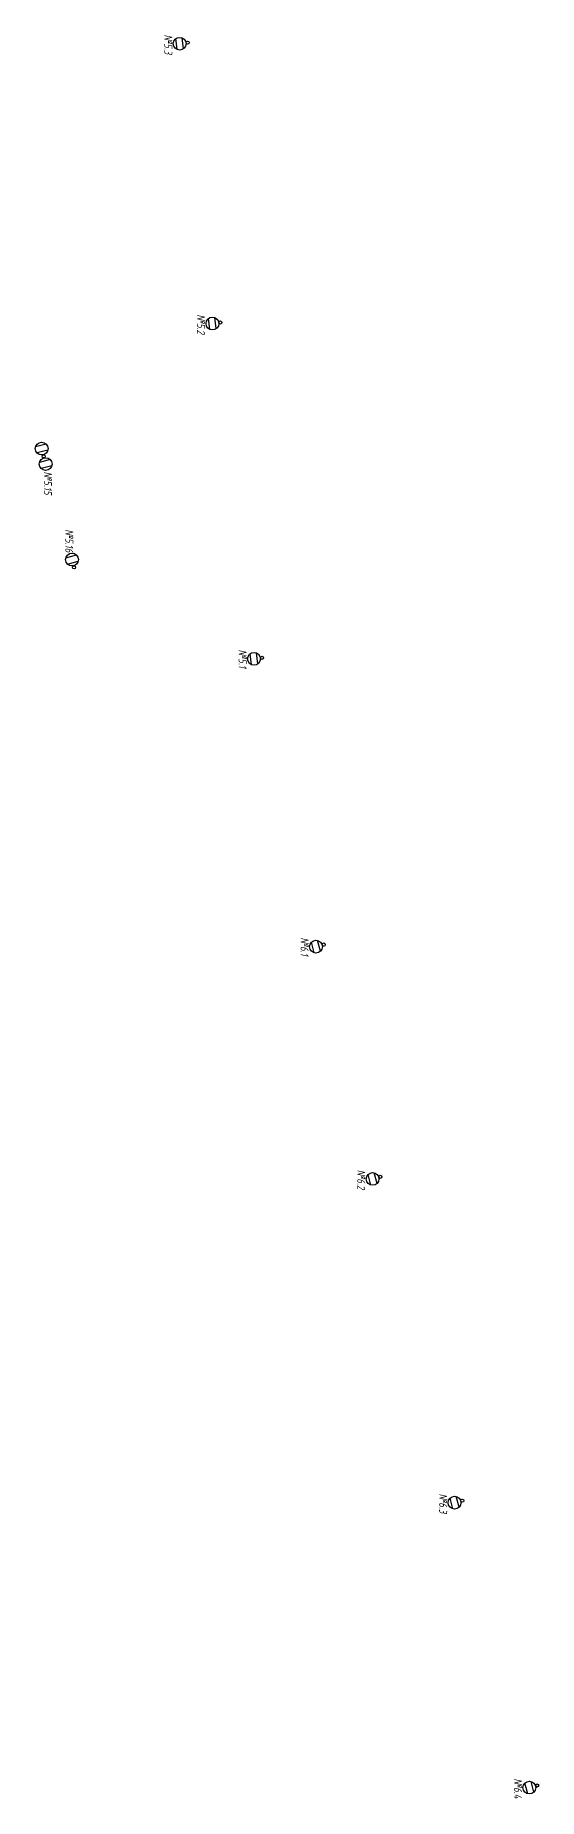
# Model space of a CAD drawing. Extents: x 17765 to 20362, y 13375 to 15893.
# Drawn here: x 17828.2 to 17906.8, y 13889 to 14164.4 of the extents above; entities that cross this region are included whole.
import ezdxf

# ---------------------------------------------------------------- set-up
doc = ezdxf.new("R2010")
doc.units = 0
for name, color, linetype in [('ЭН_ВЫНОСКИ_НОМЕРА_ОПОРЫ', 1, 'CONTINUOUS'), ('ЭН_СУЩ_ОПОРА_К1_LED', 7, 'CONTINUOUS'), ('ЭН_СУЩ_ОПОРА_К2-180_2_LED', 7, 'CONTINUOUS')]:
    doc.layers.add(name, color=color, linetype=linetype)
doc.styles.get("Standard").update_dxf_attribs({"font": 'isocpeui.ttf', "width": 0.8})

# ---------------------------------------------------------------- blocks, each defined once
blk = doc.blocks.new('*U583')
at = {"layer": 'ЭН_СУЩ_ОПОРА_К1_LED', "color": 18}
for points in [[(-1.47, -1.29), (-1.91, 0.38)], [(-0.5, -1.03), (-0.95, 0.64)]]:
    blk.add_lwpolyline(points, dxfattribs=at)
for centre, radius in [((-1.21, -0.32), 1), ((0, 0), 0.25)]:
    blk.add_circle(centre, radius, dxfattribs=at)
blk = doc.blocks.new('*U588')
at = {"layer": 'ЭН_СУЩ_ОПОРА_К1_LED', "color": 18}
for points in [[(-1.63, -1.08), (-1.84, 0.64)], [(-0.64, -0.95), (-0.85, 0.77)]]:
    blk.add_lwpolyline(points, dxfattribs=at)
for centre, radius in [((-1.24, -0.16), 1), ((0, 0), 0.25)]:
    blk.add_circle(centre, radius, dxfattribs=at)
blk = doc.blocks.new('*U589')
at = {"layer": 'ЭН_СУЩ_ОПОРА_К1_LED', "color": 18}
for points in [[(-1.29, 1.46), (0.38, 1.92)], [(-1.03, 0.5), (0.64, 0.95)]]:
    blk.add_lwpolyline(points, dxfattribs=at)
for centre, radius in [((-0.33, 1.21), 1), ((0, 0), 0.25)]:
    blk.add_circle(centre, radius, dxfattribs=at)
blk = doc.blocks.new('*U590')
at = {"layer": 'ЭН_СУЩ_ОПОРА_К2-180_2_LED', "color": 18}
for points in [[(0.41, 1.91), (-1.27, 1.48)], [(0.66, 0.94), (-1.02, 0.52)], [(1.02, -0.52), (-0.66, -0.94)], [(1.27, -1.48), (-0.41, -1.91)]]:
    blk.add_lwpolyline(points, dxfattribs=at)
for centre, radius in [((-0.31, 1.21), 1), ((0, 0), 0.25), ((0.31, -1.21), 1)]:
    blk.add_circle(centre, radius, dxfattribs=at)

msp = doc.modelspace()

# ---------------------------------------------------------------- block references
at = {"layer": 'ЭН_СУЩ_ОПОРА_К1_LED'}
for name, p in [('*U588', (17851.95, 14163.26)), ('*U588', (17857.06, 14119.56)), ('*U589', (17834.21, 14081.33)), ('*U588', (17863.56, 14067.19)), ('*U583', (17873.2, 14022.4)), ('*U583', (17882.04, 13986.12)), ('*U583', (17894.84, 13935.54)), ('*U583', (17906.53, 13891.05))]:
    msp.add_blockref(name, p, dxfattribs=at)
at = {"layer": 'ЭН_СУЩ_ОПОРА_К2-180_2_LED'}
msp.add_blockref('*U590', (17829.46, 14098.66), dxfattribs=at)

# ---------------------------------------------------------------- texts
at = {"layer": 'ЭН_ВЫНОСКИ_НОМЕРА_ОПОРЫ', "color": 1, "char_height": 1.25, "attachment_point": 1, "rotation": 269.8832}
for s, insert in [('{\\C256;\\c0;№5.3}', (17849.56, 14164.53)), ('{\\C256;\\c0;№5.2}', (17854.67, 14120.83)), ('{\\C256;\\c0;№5.15}', (17830.75, 14096.28)), ('{\\C256;\\c0;№5.16}', (17834.1, 14087.26)), ('{\\C256;\\c0;№5.1}', (17861.17, 14068.47)), ('{\\C256;\\c0;№6.1}', (17870.84, 14023.51)), ('{\\C256;\\c0;№6.2}', (17879.68, 13987.23)), ('{\\C256;\\c0;№6.3}', (17892.48, 13936.64)), ('{\\C256;\\c0;№6.4}', (17904.17, 13892.15))]:
    msp.add_mtext_dynamic_manual_height_columns(s, width=2.9055, gutter_width=12.5, heights=[-1.25], dxfattribs=dict(at, insert=insert))

doc.saveas('drawing.dxf')
